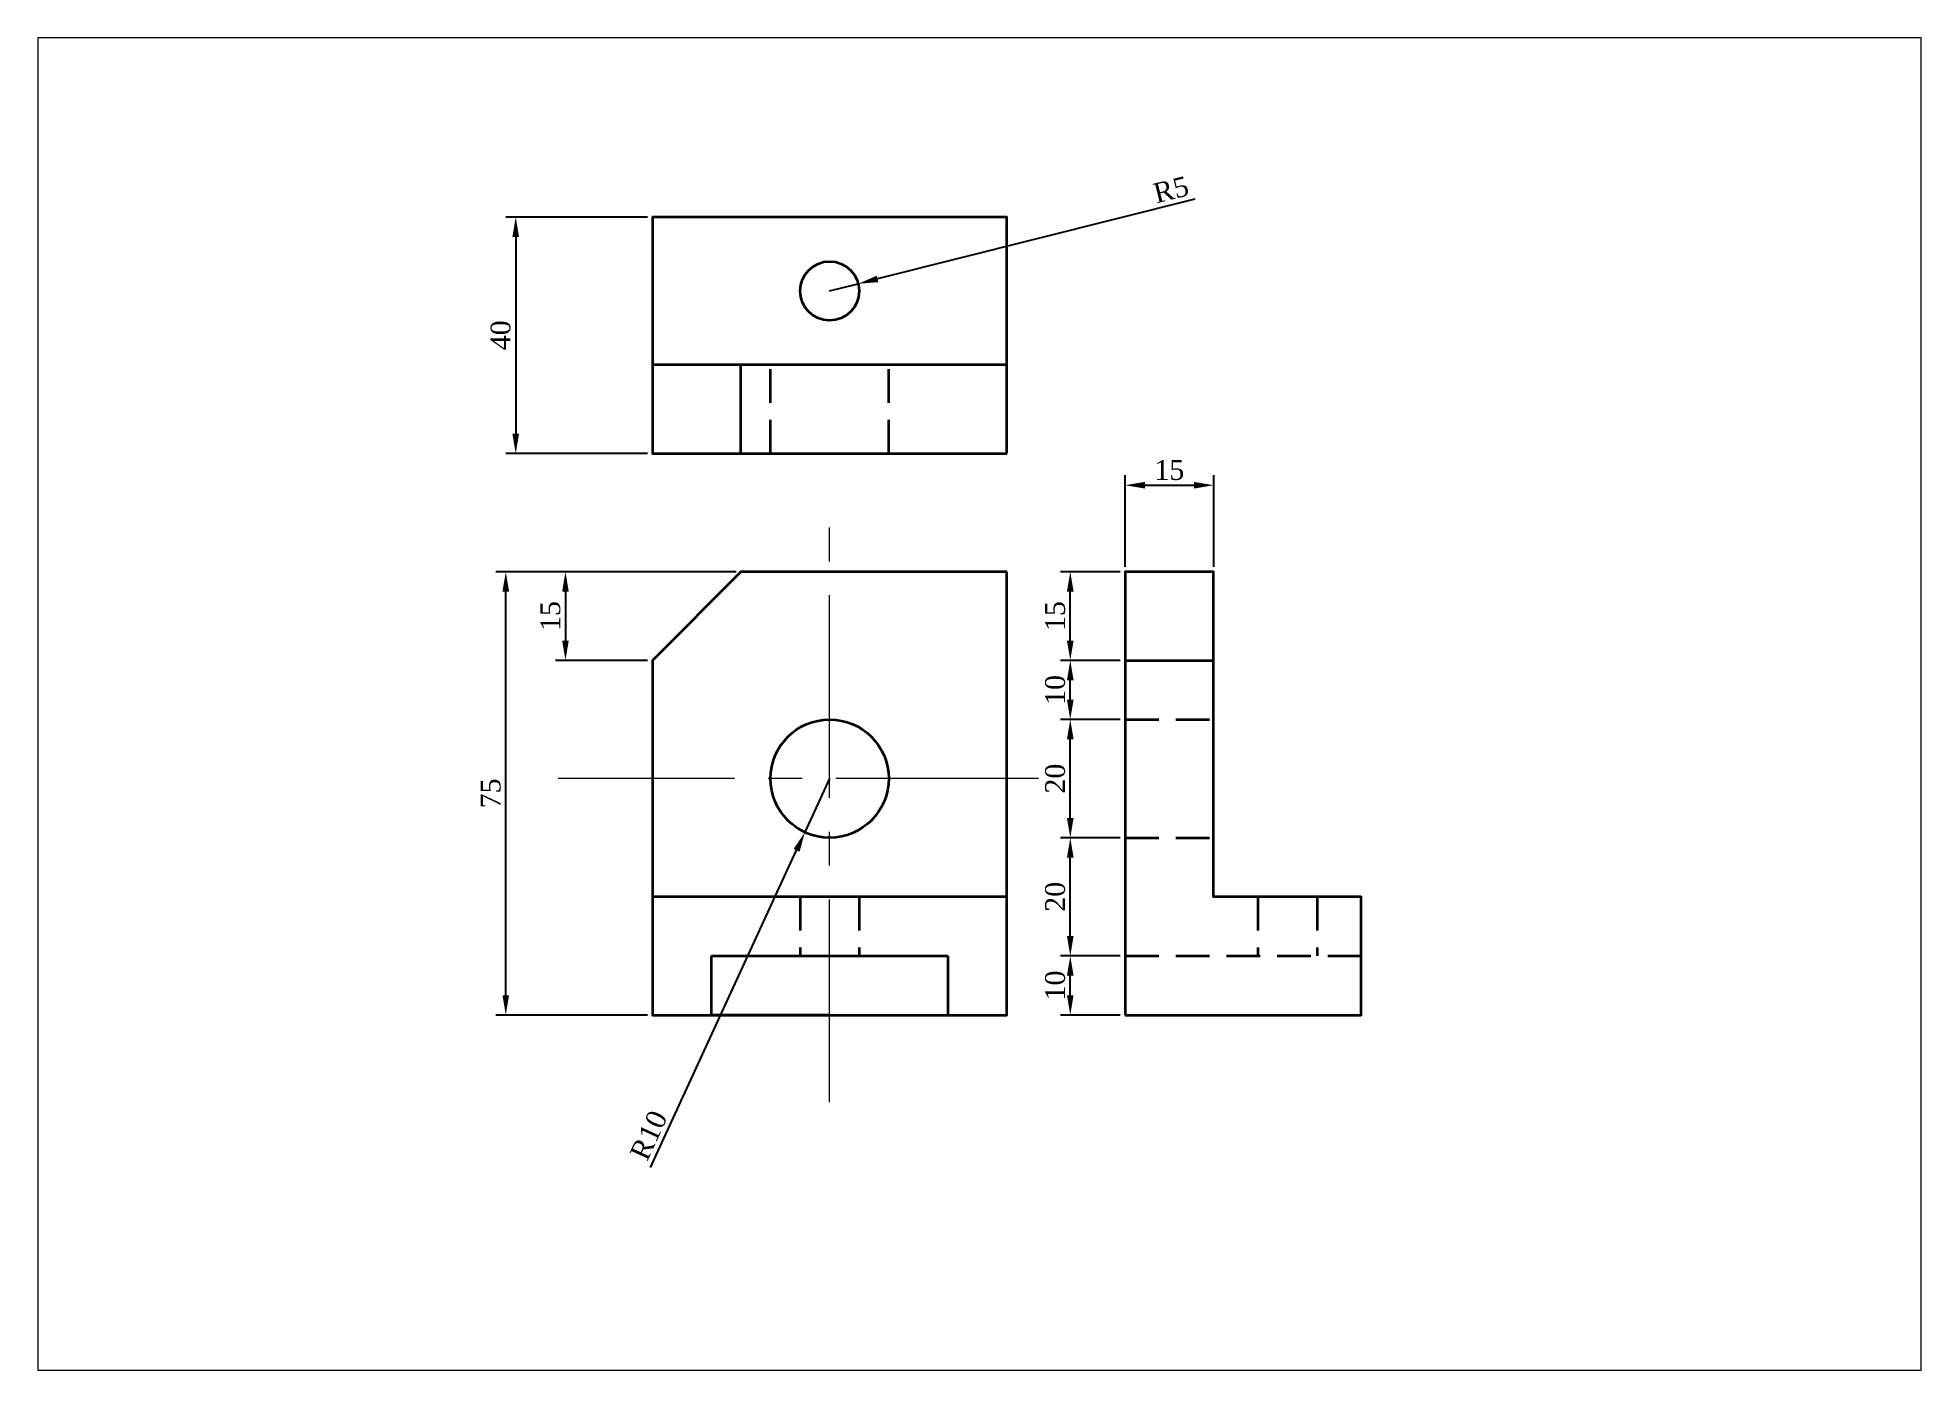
# Paper-space layout 'Layout1' of a CAD drawing. Header units: millimetres. Extents: x 30 to 267, y 21 to 189.
# The model-space entities are those that its viewports show. They can reach past a viewport. Long polylines and large blocks are cut down to what shows.
import ezdxf

# ---------------------------------------------------------------- set-up
doc = ezdxf.new("R2010")
doc.units = ezdxf.units.MM
doc.linetypes.add('CENTER2', pattern=[28.575, 19.05, -3.175, 3.175, -3.175])
doc.linetypes.add('HIDDEN2', pattern=[4.7625, 3.175, -1.5875])
for name, color, linetype, lineweight in [('Centreline', 14, 'CENTER2', 9), ('Dimension line', 158, 'Continuous', 9), ('Hiddenline', 230, 'HIDDEN2', 35), ('Outline2', 10, 'Continuous', 35)]:
    doc.layers.add(name, color=color, linetype=linetype, lineweight=lineweight)
doc.styles.get("Standard").update_dxf_attribs({"font": 'times.ttf'})
doc.dimstyles.new('ISO-25', dxfattribs={"dimtxt": 2.5, "dimasz": 2.5, "dimexe": 1.25, "dimexo": 0.625, "dimtad": 1, "dimtxsty": 'Standard', "dimcen": 2.5, "dimadec": 0, "dimazin": 0, "dimtfac": 1, "dimtmove": 0, "dimatfit": 3, "dimfxl": 1, "dimarcsym": 0})

# ---------------------------------------------------------------- blocks, each defined once
blk = doc.blocks.new('*D1')
at = {"layer": 'Defpoints', "color": 0, "transparency": 16777216}
for p in [(107.24, 166.39), (90, 136.58), (107.24, 136.58)]:
    blk.add_point(p, dxfattribs=at)
at = {"layer": 'Dimension line', "color": 0, "lineweight": -2, "transparency": 16777216}
for p, q in [((106.62, 166.39), (88.75, 166.39)), ((90, 163.89), (90, 139.08)), ((106.62, 136.58), (88.75, 136.58))]:
    blk.add_line(p, q, dxfattribs=at)
at = {"layer": 'Dimension line', "color": 0, "transparency": 16777216}
for points in [[(89.58, 163.89), (90.42, 163.89), (90, 166.39)], [(89.58, 139.08), (90.42, 139.08), (90, 136.58)]]:
    blk.add_solid(points, dxfattribs=at)
at = {"layer": 'Dimension line', "color": 0, "transparency": 16777216, "insert": (88.1, 151.48), "char_height": 2.5, "attachment_point": 5, "rotation": 90}
blk.add_mtext('40', dxfattribs=at)
blk = doc.blocks.new('*D2')
at = {"layer": 'Defpoints', "color": 0, "transparency": 16777216}
for p in [(88.75, 121.68), (107.24, 121.68), (107.24, 65.79)]:
    blk.add_point(p, dxfattribs=at)
at = {"layer": 'Dimension line', "color": 0, "lineweight": -2, "transparency": 16777216}
for p, q in [((106.62, 121.68), (87.5, 121.68)), ((88.75, 68.29), (88.75, 119.18)), ((106.62, 65.79), (87.5, 65.79))]:
    blk.add_line(p, q, dxfattribs=at)
at = {"layer": 'Dimension line', "color": 0, "transparency": 16777216}
for points in [[(88.33, 119.18), (89.16, 119.18), (88.75, 121.68)], [(88.33, 68.29), (89.16, 68.29), (88.75, 65.79)]]:
    blk.add_solid(points, dxfattribs=at)
at = {"layer": 'Dimension line', "color": 0, "transparency": 16777216, "insert": (86.85, 93.73), "char_height": 2.5, "attachment_point": 5, "rotation": 90}
blk.add_mtext('75', dxfattribs=at)
blk = doc.blocks.new('*D3')
at = {"layer": 'Defpoints', "color": 0, "transparency": 16777216}
for p in [(129.6, 157.07), (133.21, 157.98)]:
    blk.add_point(p, dxfattribs=at)
at = {"layer": 'Dimension line', "color": 0, "lineweight": -2, "transparency": 16777216}
for p, q in [((175.67, 168.63), (135.64, 158.59)), ((129.6, 157.07), (133.21, 157.98))]:
    blk.add_line(p, q, dxfattribs=at)
at = {"layer": 'Dimension line', "color": 0, "transparency": 16777216}
blk.add_solid([(135.53, 158.99), (135.74, 158.18), (133.21, 157.98)], dxfattribs=at)
at = {"layer": 'Dimension line', "color": 0, "transparency": 16777216, "insert": (172.66, 169.84), "char_height": 2.5, "attachment_point": 5, "rotation": 14.087}
blk.add_mtext('R5', dxfattribs=at)
blk = doc.blocks.new('*D4')
at = {"layer": 'Defpoints', "color": 0, "transparency": 16777216}
for p in [(129.6, 95.59), (126.48, 88.83)]:
    blk.add_point(p, dxfattribs=at)
at = {"layer": 'Dimension line', "color": 0, "lineweight": -2, "transparency": 16777216}
for p, q in [((129.6, 95.59), (126.48, 88.83)), ((107, 46.57), (125.43, 86.56))]:
    blk.add_line(p, q, dxfattribs=at)
at = {"layer": 'Dimension line', "color": 0, "transparency": 16777216}
blk.add_solid([(125.05, 86.73), (125.81, 86.38), (126.48, 88.83)], dxfattribs=at)
at = {"layer": 'Dimension line', "color": 0, "transparency": 16777216, "insert": (106.78, 50.63), "char_height": 2.5, "attachment_point": 5, "rotation": 65.2528}
blk.add_mtext('R10', dxfattribs=at)
blk = doc.blocks.new('*D5')
at = {"layer": 'Defpoints', "color": 0, "transparency": 16777216}
for p in [(118.42, 121.68), (96.27, 110.5), (107.24, 110.5)]:
    blk.add_point(p, dxfattribs=at)
at = {"layer": 'Dimension line', "color": 0, "lineweight": -2, "transparency": 16777216}
for p, q in [((117.79, 121.68), (95.02, 121.68)), ((96.27, 119.18), (96.27, 113)), ((106.62, 110.5), (95.02, 110.5))]:
    blk.add_line(p, q, dxfattribs=at)
at = {"layer": 'Dimension line', "color": 0, "transparency": 16777216}
for points in [[(95.86, 119.18), (96.69, 119.18), (96.27, 121.68)], [(95.86, 113), (96.69, 113), (96.27, 110.5)]]:
    blk.add_solid(points, dxfattribs=at)
at = {"layer": 'Dimension line', "color": 0, "transparency": 16777216, "insert": (94.38, 116.09), "char_height": 2.5, "attachment_point": 5, "rotation": 90}
blk.add_mtext('15', dxfattribs=at)
blk = doc.blocks.new('*D6')
at = {"layer": 'Defpoints', "color": 0, "transparency": 16777216}
for p in [(178.04, 132.58), (166.86, 121.68), (178.04, 121.68)]:
    blk.add_point(p, dxfattribs=at)
at = {"layer": 'Dimension line', "color": 0, "lineweight": -2, "transparency": 16777216}
for p, q in [((166.86, 122.3), (166.86, 133.83)), ((178.04, 122.3), (178.04, 133.83)), ((169.36, 132.58), (175.54, 132.58))]:
    blk.add_line(p, q, dxfattribs=at)
at = {"layer": 'Dimension line', "color": 0, "transparency": 16777216}
for points in [[(169.36, 133), (169.36, 132.16), (166.86, 132.58)], [(175.54, 133), (175.54, 132.16), (178.04, 132.58)]]:
    blk.add_solid(points, dxfattribs=at)
at = {"layer": 'Dimension line', "color": 0, "transparency": 16777216, "insert": (172.45, 134.48), "char_height": 2.5, "attachment_point": 5}
blk.add_mtext('15', dxfattribs=at)
blk = doc.blocks.new('*D7')
at = {"layer": 'Defpoints', "color": 0, "transparency": 16777216}
for p in [(159.95, 73.24), (166.86, 73.24), (166.86, 65.79)]:
    blk.add_point(p, dxfattribs=at)
at = {"layer": 'Dimension line', "color": 0, "lineweight": -2, "transparency": 16777216}
for p, q in [((166.23, 73.24), (158.7, 73.24)), ((159.95, 68.29), (159.95, 70.74)), ((166.23, 65.79), (158.7, 65.79))]:
    blk.add_line(p, q, dxfattribs=at)
at = {"layer": 'Dimension line', "color": 0, "transparency": 16777216}
for points in [[(159.53, 70.74), (160.37, 70.74), (159.95, 73.24)], [(159.53, 68.29), (160.37, 68.29), (159.95, 65.79)]]:
    blk.add_solid(points, dxfattribs=at)
at = {"layer": 'Dimension line', "color": 0, "transparency": 16777216, "insert": (158.05, 69.51), "char_height": 2.5, "attachment_point": 5, "rotation": 90}
blk.add_mtext('10', dxfattribs=at)
blk = doc.blocks.new('*D8')
at = {"layer": 'Defpoints', "color": 0, "transparency": 16777216}
for p in [(159.95, 88.14), (166.86, 88.14), (166.86, 73.24)]:
    blk.add_point(p, dxfattribs=at)
at = {"layer": 'Dimension line', "color": 0, "lineweight": -2, "transparency": 16777216}
for p, q in [((166.23, 88.14), (158.7, 88.14)), ((159.95, 75.74), (159.95, 85.64)), ((166.23, 73.24), (158.7, 73.24))]:
    blk.add_line(p, q, dxfattribs=at)
at = {"layer": 'Dimension line', "color": 0, "transparency": 16777216}
for points in [[(159.53, 85.64), (160.37, 85.64), (159.95, 88.14)], [(159.53, 75.74), (160.37, 75.74), (159.95, 73.24)]]:
    blk.add_solid(points, dxfattribs=at)
at = {"layer": 'Dimension line', "color": 0, "transparency": 16777216, "insert": (158.05, 80.69), "char_height": 2.5, "attachment_point": 5, "rotation": 90}
blk.add_mtext('20', dxfattribs=at)
blk = doc.blocks.new('*D9')
at = {"layer": 'Defpoints', "color": 0, "transparency": 16777216}
for p in [(159.95, 103.05), (166.86, 103.05), (166.86, 88.14)]:
    blk.add_point(p, dxfattribs=at)
at = {"layer": 'Dimension line', "color": 0, "lineweight": -2, "transparency": 16777216}
for p, q in [((166.23, 103.05), (158.7, 103.05)), ((159.95, 90.64), (159.95, 100.55)), ((166.23, 88.14), (158.7, 88.14))]:
    blk.add_line(p, q, dxfattribs=at)
at = {"layer": 'Dimension line', "color": 0, "transparency": 16777216}
for points in [[(159.53, 100.55), (160.37, 100.55), (159.95, 103.05)], [(159.53, 90.64), (160.37, 90.64), (159.95, 88.14)]]:
    blk.add_solid(points, dxfattribs=at)
at = {"layer": 'Dimension line', "color": 0, "transparency": 16777216, "insert": (158.05, 95.59), "char_height": 2.5, "attachment_point": 5, "rotation": 90}
blk.add_mtext('20', dxfattribs=at)
blk = doc.blocks.new('*D10')
at = {"layer": 'Defpoints', "color": 0, "transparency": 16777216}
for p in [(159.95, 110.5), (166.86, 110.5), (166.86, 103.05)]:
    blk.add_point(p, dxfattribs=at)
at = {"layer": 'Dimension line', "color": 0, "lineweight": -2, "transparency": 16777216}
for p, q in [((166.23, 110.5), (158.7, 110.5)), ((159.95, 105.55), (159.95, 108)), ((166.23, 103.05), (158.7, 103.05))]:
    blk.add_line(p, q, dxfattribs=at)
at = {"layer": 'Dimension line', "color": 0, "transparency": 16777216}
for points in [[(159.53, 108), (160.37, 108), (159.95, 110.5)], [(159.53, 105.55), (160.37, 105.55), (159.95, 103.05)]]:
    blk.add_solid(points, dxfattribs=at)
at = {"layer": 'Dimension line', "color": 0, "transparency": 16777216, "insert": (158.05, 106.77), "char_height": 2.5, "attachment_point": 5, "rotation": 90}
blk.add_mtext('10', dxfattribs=at)
blk = doc.blocks.new('*D11')
at = {"layer": 'Defpoints', "color": 0, "transparency": 16777216}
for p in [(159.95, 121.68), (166.86, 121.68), (166.86, 110.5)]:
    blk.add_point(p, dxfattribs=at)
at = {"layer": 'Dimension line', "color": 0, "lineweight": -2, "transparency": 16777216}
for p, q in [((166.23, 121.68), (158.7, 121.68)), ((159.95, 113), (159.95, 119.18)), ((166.23, 110.5), (158.7, 110.5))]:
    blk.add_line(p, q, dxfattribs=at)
at = {"layer": 'Dimension line', "color": 0, "transparency": 16777216}
for points in [[(159.53, 119.18), (160.37, 119.18), (159.95, 121.68)], [(159.53, 113), (160.37, 113), (159.95, 110.5)]]:
    blk.add_solid(points, dxfattribs=at)
at = {"layer": 'Dimension line', "color": 0, "transparency": 16777216, "insert": (158.05, 116.09), "char_height": 2.5, "attachment_point": 5, "rotation": 90}
blk.add_mtext('15', dxfattribs=at)

msp = doc.modelspace()

# ---------------------------------------------------------------- linework, layer by layer
at = {"layer": 'Centreline'}
for p, q in [((221.3, 52.46), (221.3, 152.19)), ((256.65, 107.19), (175.37, 107.19))]:
    msp.add_line(p, q, dxfattribs=at)
at = {"layer": 'Hiddenline'}
for p, q in [((211.3, 162.19), (211.3, 177.19)), ((231.3, 162.19), (231.3, 177.19)), ((271.3, 117.19), (286.3, 117.19)), ((271.3, 97.19), (286.3, 97.19)), ((216.3, 87.19), (216.3, 77.19)), ((226.3, 87.19), (226.3, 77.19)), ((293.8, 87.19), (293.8, 77.19)), ((303.8, 87.19), (303.8, 77.19)), ((271.3, 77.19), (311.3, 77.19))]:
    msp.add_line(p, q, dxfattribs=at)
at = {"layer": 'Outline2'}
for p, q in [((251.3, 177.19), (191.3, 177.19)), ((206.3, 162.19), (206.3, 177.19)), ((271.3, 127.19), (286.3, 127.19)), ((251.3, 87.19), (191.3, 87.19)), ((251.3, 67.19), (251.3, 87.19)), ((201.3, 67.19), (201.3, 77.19)), ((201.3, 77.19), (241.3, 77.19)), ((241.3, 77.19), (241.3, 67.19)), ((221.3, 67.19), (201.3, 67.19))]:
    msp.add_line(p, q, dxfattribs=at)
for points in [[(251.3, 162.19), (251.3, 202.19), (191.3, 202.19), (191.3, 162.19), (251.3, 162.19)], [(251.3, 142.19), (206.3, 142.19), (191.3, 127.19), (191.3, 67.19), (251.3, 67.19), (251.3, 142.19)], [(271.3, 67.19), (311.3, 67.19), (311.3, 87.19), (286.3, 87.19), (286.3, 142.19), (271.3, 142.19), (271.3, 67.19)]]:
    msp.add_lwpolyline(points, dxfattribs=at)
for centre, radius in [((221.3, 189.69), 5), ((221.3, 107.19), 10)]:
    msp.add_circle(centre, radius, dxfattribs=at)

psp = doc.layouts.get("Layout1")

# ---------------------------------------------------------------- dimensions: what is measured, and where the dimension line sits
at = {"layer": 'Dimension line'}
for center, mpoint, picture, middle in [((129.5973, 157.0733), (133.2113, 157.9802), '*D3', (173.1231, 167.9957)), ((129.5973, 95.5939), (126.4778, 88.8262), '*D4', (108.507, 49.8396))]:
    dim = psp.add_radius_dim(center=center, mpoint=mpoint, dimstyle='ISO-25', override={"dimlfac": -1.341913}, dxfattribs=at)
    dim.commit()
    dim.dimension.update_dxf_attribs({"geometry": picture, "text_midpoint": middle, "dimtype": 164})
for base, p1, p2, override, picture, middle in [((90.0004, 136.5801), (107.2412, 166.3883), (107.2412, 136.5801), {"dimlfac": -1.341913}, '*D1', (88.1038, 151.4842)), ((88.7458, 121.6761), (107.2412, 65.7857), (107.2412, 121.6761), {"dimlfac": -1.341913}, '*D2', (86.8455, 93.7309)), ((96.2739, 110.498), (118.4193, 121.6761), (107.2412, 110.498), {"dimlfac": -1.341913}, '*D5', (94.3772, 116.087)), ((159.949, 121.6761), (166.8576, 110.498), (166.8576, 121.6761), {"dimlfac": -1.341913, "dimtmove": 1}, '*D11', (158.0523, 116.087)), ((159.949, 110.498), (166.8576, 103.0459), (166.8576, 110.498), {"dimlfac": -1.341913, "dimtmove": 1}, '*D10', (158.0523, 106.772)), ((159.949, 103.0459), (166.8576, 88.1418), (166.8576, 103.0459), {"dimlfac": -1.341913, "dimtmove": 1}, '*D9', (158.0523, 95.5939)), ((159.949, 88.1418), (166.8576, 73.2377), (166.8576, 88.1418), {"dimlfac": -1.341913, "dimtmove": 1}, '*D8', (158.0523, 80.6898)), ((159.949, 73.2377), (166.8576, 65.7857), (166.8576, 73.2377), {"dimlfac": -1.341913}, '*D7', (158.0523, 69.5117))]:
    dim = psp.add_linear_dim(base=base, p1=p1, p2=p2, angle=90, dimstyle='ISO-25', override=override, dxfattribs=at)
    dim.commit()
    dim.dimension.update_dxf_attribs({"geometry": picture, "text_midpoint": middle})
dim = psp.add_linear_dim(base=(178.0356, 132.5802), p1=(166.8576, 121.6761), p2=(178.0356, 121.6761), dimstyle='ISO-25', override={"dimlfac": -1.341913}, dxfattribs=at)
dim.commit()
dim.dimension.update_dxf_attribs({"geometry": '*D6', "text_midpoint": (172.4466, 134.4768)})

# ---------------------------------------------------------------- viewports
at = {"layer": 'Outline2'}
psp.add_viewport(center=(148.5, 105), size=(237.6, 168), view_center_point=(246.6705, 119.8116), view_height=225.441402, dxfattribs=at)

doc.saveas('drawing.dxf')
